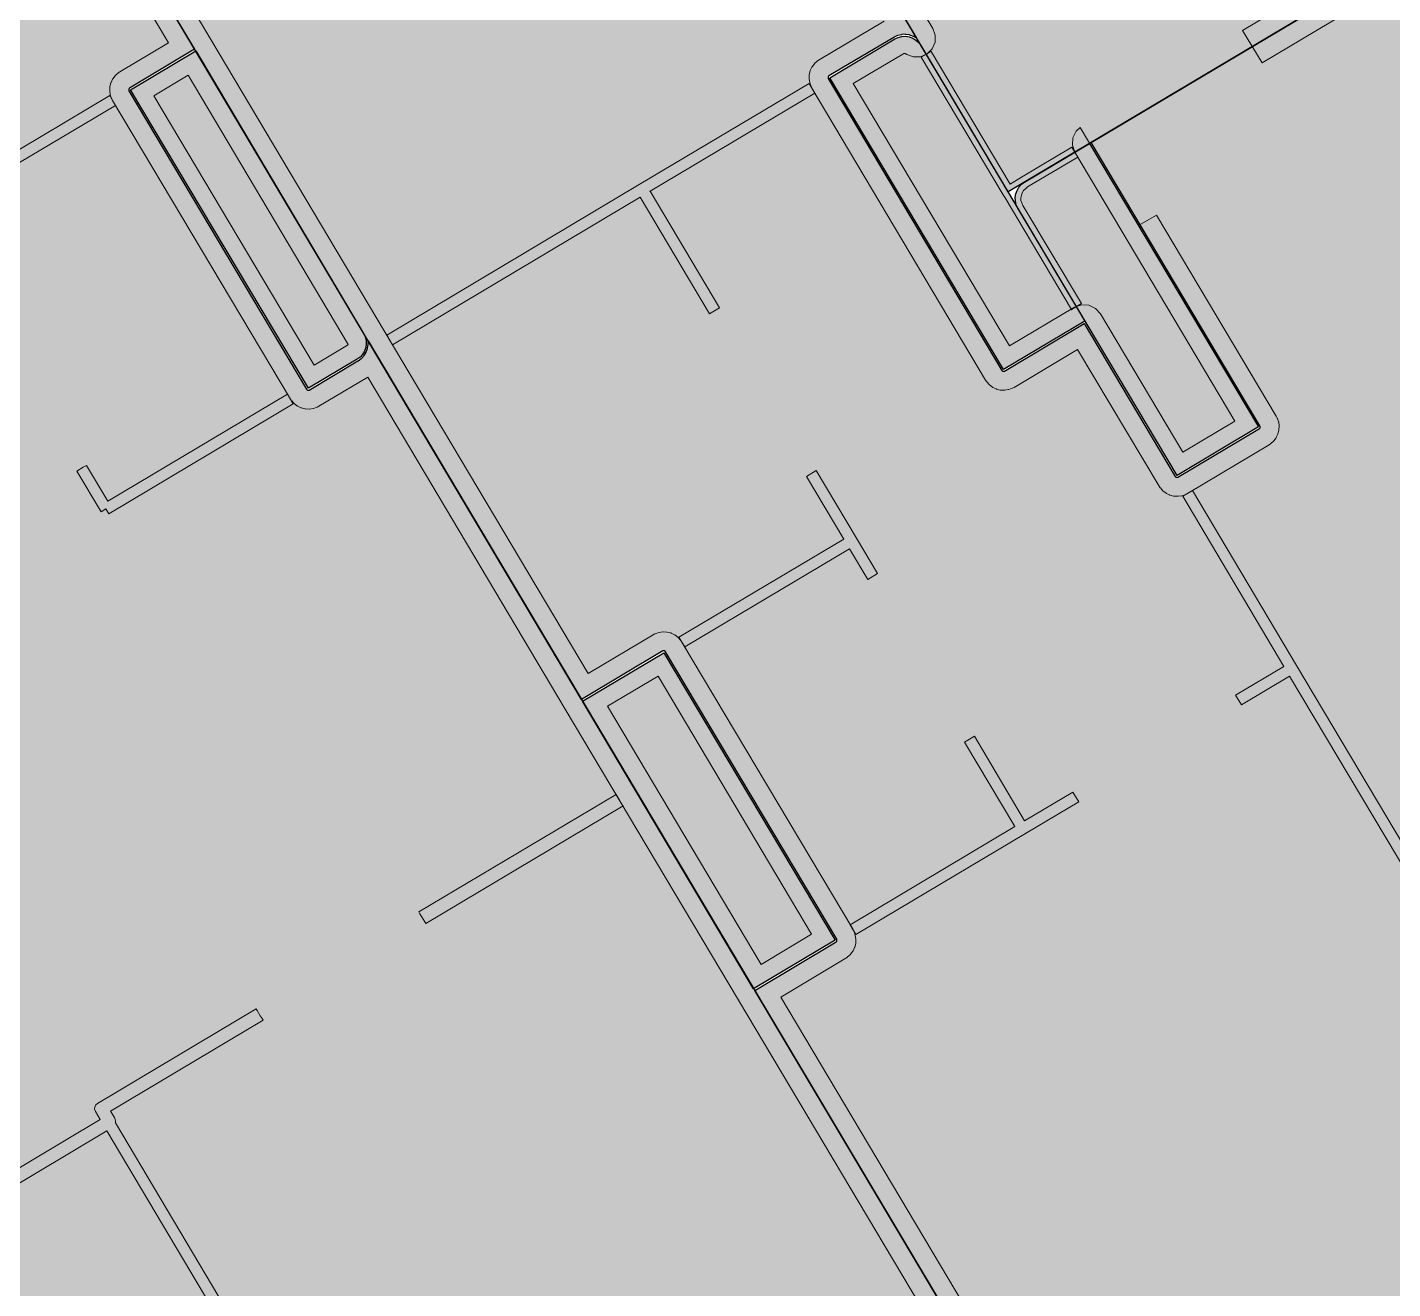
# Model space of a CAD drawing. Header units: millimetres. Extents: x 0 to 312583, y -208103 to 25097.
# Drawn here: x 92966 to 100178, y -92996 to -86336 of the extents above; entities that cross this region are included whole.
import ezdxf

# ---------------------------------------------------------------- set-up
doc = ezdxf.new("R2010")
doc.units = ezdxf.units.MM
doc.linetypes.add('Solid', pattern=[0])
for name, color, linetype, lineweight in [('Inner Walls', 5, 'Solid', 0), ('Room Walls', 47, 'Solid', 35), ('Service Area', 252, 'Solid', 25), ('Three-Bedroom Apartment', 250, 'Solid', 25), ('Two-Bedroom Apartment', 1, 'Solid', 35)]:
    doc.layers.add(name, color=color, linetype=linetype, lineweight=lineweight)

msp = doc.modelspace()

# ---------------------------------------------------------------- hatches: boundary and pattern name
at = {"layer": 'Service Area', "linetype": 'Solid', "lineweight": 25}
for points in [[(114168, -75339), (115191, -77058), (98148, -87205), (97124, -85486)], [(98123, -88142), (97205, -86602), (97549, -86397), (97567, -86389), (97586, -86384), (97606, -86383), (97625, -86386), (97643, -86393), (97660, -86403), (97675, -86416), (97686, -86432), (98552, -87887)], [(93512, -86666), (93856, -86461), (94743, -87952), (94751, -87969), (94756, -87988), (94757, -88008), (94754, -88027), (94747, -88046), (94737, -88063), (94724, -88077), (94708, -88089), (94451, -88242)], [(98577, -86949), (99469, -88446), (99039, -88702), (98199, -87291), (98190, -87273), (98186, -87254), (98185, -87235), (98188, -87215), (98194, -87197), (98204, -87180), (98218, -87165), (98233, -87154)], [(97233, -91156), (96803, -91412), (95899, -89894), (96329, -89638)]]:
    msp.add_hatch(color=254, dxfattribs=at).paths.add_polyline_path(points, flags=0)
at = {"layer": 'Three-Bedroom Apartment', "linetype": 'Solid', "lineweight": 25}
msp.add_hatch(color=150, dxfattribs=at).paths.add_polyline_path([(87352, -93632), (89654, -92262), (92480, -90579), (91968, -89720), (87518, -82245), (90344, -80562), (90344, -80562), (93850, -86452), (93850, -86452), (93507, -86657), (93505, -86658), (93504, -86660), (93503, -86661), (93502, -86663), (93502, -86665), (93502, -86667), (93502, -86669), (93503, -86671), (94442, -88247), (94443, -88249), (94445, -88250), (94446, -88251), (94448, -88252), (94450, -88252), (94452, -88252), (94454, -88252), (94456, -88251), (94713, -88097), (94714, -88097), (94730, -88085), (94732, -88084), (94745, -88069), (94746, -88068), (94756, -88051), (94757, -88049), (94764, -88031), (94764, -88029), (94767, -88010), (94767, -88008), (94766, -87991), (99245, -95513), (96419, -97196), (93593, -98878), (90767, -100561), (88803, -97261), (88803, -97261), (89318, -96954), (89320, -96953), (89321, -96952), (89322, -96950), (89323, -96948), (89323, -96946), (89323, -96944), (89323, -96942), (89322, -96940)], flags=0)
at = {"layer": 'Two-Bedroom Apartment', "linetype": 'Solid', "lineweight": 25}
msp.add_hatch(color=151, dxfattribs=at).paths.add_polyline_path([(93617, -79597), (97635, -86346), (97663, -86393), (97649, -86384), (97647, -86384), (97628, -86377), (97626, -86376), (97607, -86374), (97605, -86373), (97586, -86374), (97584, -86375), (97565, -86379), (97563, -86380), (97545, -86388), (97544, -86389), (97200, -86593), (97199, -86595), (97197, -86596), (97196, -86598), (97196, -86600), (97196, -86601), (97196, -86603), (97196, -86605), (97197, -86607), (98114, -88148), (98115, -88149), (98117, -88150), (98118, -88151), (98120, -88152), (98122, -88152), (98124, -88152), (98126, -88152), (98128, -88151), (98549, -87900), (99030, -88707), (99031, -88709), (99033, -88710), (99034, -88711), (99036, -88712), (99038, -88712), (99040, -88712), (99042, -88712), (99044, -88711), (99474, -88455), (99475, -88454), (99477, -88452), (99478, -88451), (99478, -88449), (99479, -88447), (99478, -88445), (99478, -88443), (99477, -88441), (98586, -86944), (100988, -85514), (104494, -91404), (101654, -93096), (98813, -94787), (98813, -94787), (96809, -91421), (96809, -91421), (97238, -91165), (97240, -91164), (97241, -91162), (97242, -91161), (97243, -91159), (97243, -91157), (97243, -91155), (97243, -91153), (97242, -91151), (96338, -89633), (96336, -89631), (96335, -89630), (96333, -89629), (96331, -89628), (96329, -89628), (96328, -89628), (96326, -89628), (96324, -89629), (95894, -89885), (95894, -89885), (90776, -81288)], flags=0)

# ---------------------------------------------------------------- linework, layer by layer
at = {"layer": 'Inner Walls', "color": 47, "linetype": 'Solid', "lineweight": 15}
for p, q in [((90990, -81452), (93936, -86401)), ((93713, -86418), (90807, -81536)), ((99385, -86352), (100936, -85428)), ((97261, -85522), (97749, -86342)), ((100953, -85651), (99488, -86524)), ((97149, -86507), (97493, -86303)), ((97749, -86342), (97762, -86377)), ((97762, -86377), (97761, -86415)), ((99488, -86524), (99385, -86352)), ((93456, -86571), (93713, -86418)), ((93936, -86401), (94852, -87939)), ((97746, -86449), (97720, -86476)), ((97761, -86415), (97746, -86449)), ((97112, -86544), (97124, -86529)), ((97124, -86529), (97125, -86527)), ((97125, -86527), (97139, -86514)), ((97139, -86514), (97141, -86513)), ((97141, -86513), (97149, -86507)), ((97591, -86477), (97329, -86633)), ((97597, -86474), (97591, -86477)), ((97599, -86474), (97597, -86474)), ((97601, -86474), (97599, -86474)), ((97603, -86474), (97601, -86474)), ((97604, -86475), (97603, -86474)), ((97612, -86479), (97604, -86475)), ((97648, -86492), (97612, -86479)), ((97685, -86491), (97648, -86492)), ((97720, -86476), (97685, -86491)), ((93409, -86627), (93417, -86610)), ((93417, -86610), (93418, -86608)), ((93418, -86608), (93430, -86592)), ((93430, -86592), (93431, -86591)), ((93431, -86591), (93446, -86578)), ((93446, -86578), (93447, -86576)), ((93447, -86576), (93456, -86571)), ((93816, -86589), (93635, -86697)), ((94662, -88011), (93816, -86589)), ((97096, -86606), (97097, -86587)), ((97096, -86608), (97096, -86606)), ((97099, -86627), (97096, -86608)), ((97097, -86585), (97102, -86566)), ((97097, -86587), (97097, -86585)), ((97102, -86564), (97111, -86546)), ((97102, -86566), (97102, -86564)), ((97111, -86546), (97112, -86544)), ((93402, -86670), (93403, -86650)), ((93402, -86672), (93402, -86670)), ((93405, -86691), (93402, -86672)), ((93403, -86648), (93408, -86629)), ((93403, -86650), (93403, -86648)), ((93408, -86629), (93409, -86627)), ((97099, -86629), (97099, -86627)), ((97106, -86648), (97099, -86629)), ((97106, -86650), (97106, -86648)), ((97111, -86658), (97106, -86650)), ((98028, -88199), (97111, -86658)), ((97329, -86633), (98154, -88018)), ((93405, -86693), (93405, -86691)), ((93412, -86711), (93405, -86693)), ((93413, -86713), (93412, -86711)), ((93417, -86722), (93413, -86713)), ((94356, -88299), (93417, -86722)), ((93635, -86697), (94482, -88119)), ((98489, -86919), (98506, -86884)), ((98506, -86884), (98527, -86865)), ((98527, -86865), (98836, -87383)), ((98487, -86958), (98489, -86919)), ((98500, -86995), (98487, -86958)), ((99345, -88415), (98500, -86995)), ((98836, -87383), (98930, -87327)), ((98930, -87327), (99563, -88390)), ((98154, -88018), (98498, -87814)), ((98498, -87814), (98534, -87801)), ((98534, -87801), (98573, -87803)), ((98573, -87803), (98609, -87820)), ((98609, -87820), (98635, -87849)), ((98635, -87849), (99070, -88579)), ((94852, -87939), (95929, -89748)), ((94482, -88119), (94658, -88014)), ((94658, -88014), (94662, -88011)), ((98514, -88037), (98179, -88237)), ((98944, -88759), (98514, -88037)), ((94765, -88183), (94507, -88337)), ((95808, -89936), (94765, -88183)), ((98034, -88207), (98028, -88199)), ((98035, -88208), (98034, -88207)), ((98048, -88223), (98035, -88208)), ((98049, -88224), (98048, -88223)), ((98065, -88236), (98049, -88224)), ((98067, -88237), (98065, -88236)), ((98084, -88245), (98067, -88237)), ((98086, -88246), (98084, -88245)), ((98105, -88251), (98086, -88246)), ((98107, -88251), (98105, -88251)), ((98127, -88252), (98107, -88251)), ((98129, -88252), (98127, -88252)), ((98148, -88249), (98129, -88252)), ((98150, -88249), (98148, -88249)), ((98168, -88242), (98150, -88249)), ((98170, -88242), (98168, -88242)), ((98179, -88237), (98170, -88242)), ((94361, -88307), (94356, -88299)), ((94363, -88308), (94361, -88307)), ((94376, -88323), (94363, -88308)), ((94377, -88324), (94376, -88323)), ((94393, -88336), (94377, -88324)), ((94395, -88337), (94393, -88336)), ((94412, -88345), (94395, -88337)), ((94496, -88342), (94478, -88349)), ((94498, -88341), (94496, -88342)), ((94507, -88337), (94498, -88341)), ((94414, -88346), (94412, -88345)), ((94433, -88351), (94414, -88346)), ((94435, -88351), (94433, -88351)), ((94455, -88352), (94435, -88351)), ((94457, -88352), (94455, -88352)), ((94476, -88349), (94457, -88352)), ((94478, -88349), (94476, -88349)), ((99070, -88579), (99345, -88415)), ((99563, -88390), (99568, -88399)), ((99568, -88399), (99569, -88401)), ((99569, -88401), (99575, -88419)), ((99572, -88485), (99563, -88502)), ((99577, -88464), (99572, -88483)), ((99572, -88483), (99572, -88485)), ((99575, -88419), (99576, -88421)), ((99576, -88421), (99578, -88440)), ((99578, -88442), (99577, -88462)), ((99577, -88462), (99577, -88464)), ((99578, -88440), (99578, -88442)), ((99525, -88541), (99095, -88797)), ((99533, -88535), (99525, -88541)), ((99535, -88534), (99533, -88535)), ((99549, -88521), (99535, -88534)), ((99550, -88520), (99549, -88521)), ((99562, -88504), (99550, -88520)), ((99563, -88502), (99562, -88504)), ((98950, -88767), (98944, -88759)), ((98951, -88768), (98950, -88767)), ((98964, -88783), (98951, -88768)), ((98965, -88784), (98964, -88783)), ((98981, -88796), (98965, -88784)), ((98983, -88797), (98981, -88796)), ((99000, -88805), (98983, -88797)), ((99002, -88806), (99000, -88805)), ((99021, -88811), (99002, -88806)), ((99023, -88811), (99021, -88811)), ((99043, -88812), (99023, -88811)), ((99045, -88812), (99043, -88812)), ((99064, -88809), (99045, -88812)), ((99066, -88809), (99064, -88809)), ((99085, -88802), (99066, -88809)), ((99086, -88801), (99085, -88802)), ((99095, -88797), (99086, -88801)), ((95929, -89748), (96273, -89543)), ((96273, -89543), (96281, -89539)), ((96281, -89539), (96283, -89538)), ((96283, -89538), (96302, -89531)), ((96302, -89531), (96303, -89531)), ((96303, -89531), (96323, -89528)), ((96323, -89528), (96325, -89528)), ((96325, -89528), (96344, -89529)), ((96344, -89529), (96346, -89529)), ((96346, -89529), (96365, -89534)), ((96365, -89534), (96367, -89535)), ((96367, -89535), (96385, -89543)), ((96385, -89543), (96387, -89544)), ((96387, -89544), (96402, -89556)), ((96402, -89556), (96404, -89557)), ((96404, -89557), (96417, -89572)), ((96417, -89572), (96418, -89573)), ((96418, -89573), (96423, -89582)), ((96423, -89582), (97328, -91100)), ((96298, -89762), (96031, -89920)), ((97109, -91125), (96298, -89762)), ((96031, -89920), (96843, -91284)), ((96723, -91472), (95808, -89936)), ((96843, -91284), (97109, -91125)), ((97328, -91100), (97332, -91109)), ((97332, -91109), (97333, -91111)), ((97333, -91111), (97340, -91129)), ((97340, -91129), (97340, -91131)), ((97340, -91131), (97343, -91150)), ((97343, -91152), (97342, -91172)), ((97343, -91150), (97343, -91152)), ((97327, -91214), (97315, -91230)), ((97328, -91212), (97327, -91214)), ((97336, -91195), (97328, -91212)), ((97337, -91193), (97336, -91195)), ((97342, -91174), (97337, -91193)), ((97342, -91172), (97342, -91174)), ((97289, -91251), (96946, -91456)), ((97298, -91246), (97289, -91251)), ((97299, -91244), (97298, -91246)), ((97314, -91231), (97299, -91244)), ((97315, -91230), (97314, -91231)), ((98610, -94642), (96723, -91472)), ((96946, -91456), (98771, -94521))]:
    msp.add_line(p, q, dxfattribs=at)
msp.add_point((96723, -91472), dxfattribs=at)
at = {"layer": 'Room Walls', "color": 47, "linetype": 'Solid', "lineweight": 9}
for p, q in [((97688, -86494), (97740, -86463)), ((97740, -86463), (97741, -86463)), ((97741, -86463), (98158, -87164)), ((98121, -87221), (97688, -86494)), ((96199, -87166), (97096, -86633)), ((97126, -86684), (96256, -87202)), ((97096, -86633), (97126, -86684)), ((92450, -87263), (93402, -86696)), ((93433, -86748), (92492, -87307)), ((93402, -86696), (93417, -86722)), ((93417, -86722), (93433, -86748)), ((98218, -87128), (98484, -86969)), ((98484, -86969), (98515, -87021)), ((98515, -87021), (98250, -87179)), ((94865, -87961), (96199, -87166)), ((98158, -87164), (98218, -87128)), ((98238, -87188), (98229, -87198)), ((98250, -87179), (98238, -87188)), ((96204, -87233), (94896, -88012)), ((96570, -87848), (96204, -87233)), ((96256, -87202), (96622, -87817)), ((98131, -87237), (98121, -87221)), ((98481, -87826), (98131, -87237)), ((98217, -87223), (98215, -87236)), ((98215, -87236), (98215, -87250)), ((98215, -87250), (98219, -87263)), ((98222, -87210), (98217, -87223)), ((98229, -87198), (98222, -87210)), ((98219, -87263), (98225, -87277)), ((98225, -87277), (98534, -87795)), ((96622, -87817), (96570, -87848)), ((98482, -87826), (98481, -87826)), ((98534, -87795), (98482, -87826)), ((94896, -88012), (94865, -87961)), ((93392, -88838), (94341, -88273)), ((94371, -88324), (93397, -88905)), ((94341, -88273), (94371, -88324)), ((93228, -88680), (93262, -88659)), ((93356, -88894), (93228, -88680)), ((93262, -88659), (93279, -88649)), ((93279, -88649), (93392, -88838)), ((97082, -88707), (97133, -88676)), ((97133, -88676), (97346, -89033)), ((97279, -89038), (97082, -88707)), ((99069, -88812), (99120, -88782)), ((99603, -89710), (99069, -88812)), ((99120, -88782), (99670, -89706)), ((93381, -88879), (93356, -88894)), ((93397, -88905), (93381, -88879)), ((96408, -89556), (97279, -89038)), ((97346, -89033), (97457, -89220)), ((97309, -89089), (96439, -89607)), ((97406, -89251), (97309, -89089)), ((97457, -89220), (97406, -89251)), ((96423, -89582), (96408, -89556)), ((96439, -89607), (96423, -89582)), ((99348, -89862), (99603, -89710)), ((99670, -89706), (101551, -92865)), ((99634, -89762), (99379, -89914)), ((101500, -92896), (99634, -89762)), ((99379, -89914), (99348, -89862)), ((97917, -90110), (97969, -90079)), ((98183, -90556), (97917, -90110)), ((97969, -90079), (98234, -90525)), ((95035, -91007), (96077, -90387)), ((96077, -90387), (96082, -90396)), ((96082, -90396), (96094, -90416)), ((96094, -90416), (96107, -90439)), ((98234, -90525), (98489, -90374)), ((98520, -90425), (98239, -90592)), ((98489, -90374), (98520, -90425)), ((96113, -90447), (95071, -91067)), ((96107, -90439), (96113, -90447)), ((97312, -91074), (98183, -90556)), ((98239, -90592), (97343, -91126)), ((95040, -91016), (95035, -91007)), ((95066, -91059), (95040, -91016)), ((95071, -91067), (95066, -91059)), ((97343, -91126), (97312, -91074)), ((93337, -92019), (94176, -91519)), ((94212, -91579), (93406, -92059)), ((94176, -91519), (94181, -91528)), ((94181, -91528), (94197, -91555)), ((94197, -91555), (94207, -91570)), ((94207, -91570), (94212, -91579)), ((93328, -92026), (93337, -92019)), ((93322, -92049), (93323, -92037)), ((93326, -92060), (93322, -92049)), ((93323, -92037), (93328, -92026)), ((93352, -92102), (93326, -92060)), ((93406, -92059), (93427, -92093)), ((93427, -92093), (93428, -92095)), ((92493, -92614), (93352, -92102)), ((93387, -92163), (92529, -92674)), ((96265, -96996), (93387, -92163)), ((93428, -92095), (93429, -92097)), ((93429, -92097), (93431, -92103)), ((93431, -92103), (93431, -92105)), ((93431, -92105), (93432, -92110)), ((93432, -92110), (93432, -92112)), ((93432, -92112), (93432, -92118)), ((93432, -92118), (93432, -92120)), ((93432, -92120), (93432, -92121)), ((93432, -92121), (96317, -96965))]:
    msp.add_line(p, q, dxfattribs=at)
for p in [(96256, -87202), (98121, -87221), (98482, -87826), (98239, -90592), (98239, -90592)]:
    msp.add_point(p, dxfattribs=at)
at = {"layer": 'Service Area', "color": 254, "linetype": 'Solid', "lineweight": 25}
for p, q in [((115191, -77058), (98148, -87205)), ((98148, -87205), (97124, -85486)), ((97549, -86397), (97567, -86389)), ((97567, -86389), (97586, -86384)), ((97586, -86384), (97606, -86383)), ((97606, -86383), (97625, -86386)), ((97625, -86386), (97643, -86393)), ((97643, -86393), (97660, -86403)), ((93512, -86666), (93856, -86461)), ((93856, -86461), (94743, -87952)), ((97205, -86602), (97549, -86397)), ((97660, -86403), (97675, -86416)), ((97675, -86416), (97686, -86432)), ((97686, -86432), (98552, -87887)), ((98123, -88142), (97205, -86602)), ((94451, -88242), (93512, -86666)), ((98233, -87154), (98577, -86949)), ((98577, -86949), (99469, -88446)), ((98194, -87197), (98204, -87180)), ((98204, -87180), (98218, -87165)), ((98218, -87165), (98233, -87154)), ((98185, -87235), (98188, -87215)), ((98186, -87254), (98185, -87235)), ((98190, -87273), (98186, -87254)), ((98188, -87215), (98194, -87197)), ((98199, -87291), (98190, -87273)), ((99039, -88702), (98199, -87291)), ((98552, -87887), (98123, -88142)), ((94743, -87952), (94751, -87969)), ((94751, -87969), (94756, -87988)), ((94747, -88046), (94737, -88063)), ((94754, -88027), (94747, -88046)), ((94757, -88008), (94754, -88027)), ((94756, -87988), (94757, -88008)), ((94708, -88089), (94451, -88242)), ((94724, -88077), (94708, -88089)), ((94737, -88063), (94724, -88077)), ((99469, -88446), (99039, -88702)), ((95899, -89894), (96329, -89638)), ((96329, -89638), (97233, -91156)), ((96803, -91412), (95899, -89894)), ((97233, -91156), (96803, -91412))]:
    msp.add_line(p, q, dxfattribs=at)
at = {"layer": 'Three-Bedroom Apartment', "color": 150, "linetype": 'Solid', "lineweight": 25}
for p, q in [((90344, -80562), (93850, -86452)), ((93850, -86452), (93507, -86657)), ((93503, -86661), (93502, -86663)), ((93502, -86663), (93502, -86665)), ((93502, -86665), (93502, -86667)), ((93502, -86667), (93502, -86669)), ((93502, -86669), (93503, -86671)), ((93504, -86660), (93503, -86661)), ((93503, -86671), (94442, -88247)), ((93505, -86658), (93504, -86660)), ((93507, -86657), (93505, -86658)), ((94746, -88068), (94756, -88051)), ((94756, -88051), (94757, -88049)), ((94757, -88049), (94764, -88031)), ((94764, -88029), (94767, -88010)), ((94764, -88031), (94764, -88029)), ((94767, -88008), (94766, -87991)), ((94766, -87991), (99245, -95513)), ((94767, -88010), (94767, -88008)), ((94456, -88251), (94713, -88097)), ((94713, -88097), (94714, -88097)), ((94714, -88097), (94730, -88085)), ((94730, -88085), (94732, -88084)), ((94732, -88084), (94745, -88069)), ((94745, -88069), (94746, -88068)), ((94442, -88247), (94443, -88249)), ((94443, -88249), (94445, -88250)), ((94445, -88250), (94446, -88251)), ((94446, -88251), (94448, -88252)), ((94448, -88252), (94450, -88252)), ((94450, -88252), (94452, -88252)), ((94452, -88252), (94454, -88252)), ((94454, -88252), (94456, -88251))]:
    msp.add_line(p, q, dxfattribs=at)
msp.add_point((93850, -86452), dxfattribs=at)
at = {"layer": 'Two-Bedroom Apartment', "color": 151, "linetype": 'Solid', "lineweight": 25}
for p, q in [((93617, -79597), (97635, -86346)), ((95894, -89885), (90776, -81288)), ((98586, -86944), (100988, -85514)), ((97544, -86389), (97200, -86593)), ((97545, -86388), (97544, -86389)), ((97563, -86380), (97545, -86388)), ((97565, -86379), (97563, -86380)), ((97584, -86375), (97565, -86379)), ((97586, -86374), (97584, -86375)), ((97605, -86373), (97586, -86374)), ((97607, -86374), (97605, -86373)), ((97626, -86376), (97607, -86374)), ((97628, -86377), (97626, -86376)), ((97647, -86384), (97628, -86377)), ((97635, -86346), (97663, -86393)), ((97649, -86384), (97647, -86384)), ((97663, -86393), (97649, -86384)), ((97197, -86596), (97196, -86598)), ((97196, -86598), (97196, -86600)), ((97196, -86600), (97196, -86601)), ((97196, -86601), (97196, -86603)), ((97196, -86603), (97196, -86605)), ((97196, -86605), (97197, -86607)), ((97199, -86595), (97197, -86596)), ((97197, -86607), (98114, -88148)), ((97200, -86593), (97199, -86595)), ((99477, -88441), (98586, -86944)), ((98128, -88151), (98549, -87900)), ((98549, -87900), (99030, -88707)), ((98114, -88148), (98115, -88149)), ((98115, -88149), (98117, -88150)), ((98117, -88150), (98118, -88151)), ((98118, -88151), (98120, -88152)), ((98120, -88152), (98122, -88152)), ((98122, -88152), (98124, -88152)), ((98124, -88152), (98126, -88152)), ((98126, -88152), (98128, -88151)), ((99044, -88711), (99474, -88455)), ((99474, -88455), (99475, -88454)), ((99475, -88454), (99477, -88452)), ((99478, -88443), (99477, -88441)), ((99477, -88452), (99478, -88451)), ((99478, -88445), (99478, -88443)), ((99479, -88447), (99478, -88445)), ((99478, -88449), (99479, -88447)), ((99478, -88451), (99478, -88449)), ((99030, -88707), (99031, -88709)), ((99031, -88709), (99033, -88710)), ((99033, -88710), (99034, -88711)), ((99034, -88711), (99036, -88712)), ((99036, -88712), (99038, -88712)), ((99038, -88712), (99040, -88712)), ((99040, -88712), (99042, -88712)), ((99042, -88712), (99044, -88711)), ((96324, -89629), (95894, -89885)), ((96326, -89628), (96324, -89629)), ((96328, -89628), (96326, -89628)), ((96329, -89628), (96328, -89628)), ((96331, -89628), (96329, -89628)), ((96333, -89629), (96331, -89628)), ((96335, -89630), (96333, -89629)), ((96336, -89631), (96335, -89630)), ((96338, -89633), (96336, -89631)), ((97242, -91151), (96338, -89633)), ((97243, -91153), (97242, -91151)), ((97243, -91155), (97243, -91153)), ((97243, -91157), (97243, -91155)), ((96809, -91421), (97238, -91165)), ((97238, -91165), (97240, -91164)), ((97240, -91164), (97241, -91162)), ((97241, -91162), (97242, -91161)), ((97242, -91161), (97243, -91159)), ((97243, -91159), (97243, -91157)), ((98813, -94787), (96809, -91421))]:
    msp.add_line(p, q, dxfattribs=at)
for p in [(95894, -89885), (96809, -91421)]:
    msp.add_point(p, dxfattribs=at)

doc.saveas('drawing.dxf')
